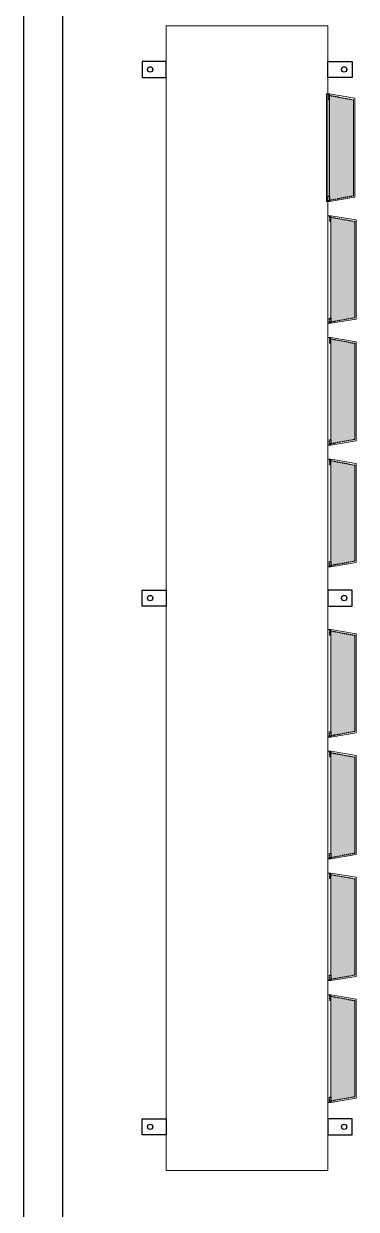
# Model space of a CAD drawing. Header units: millimetres. Extents: x -15161 to 10473752, y -72817 to 33960.
# Drawn here: x -1012.1 to -883.9, y -34332.7 to -33875.9 of the extents above; entities that cross this region are included whole.
import ezdxf

# ---------------------------------------------------------------- set-up
doc = ezdxf.new("R2010")
doc.units = ezdxf.units.MM
doc.linetypes.add('DASHED', pattern=[0.75, 0.5, -0.25])
doc.layers.add('1', color=7, linetype='Continuous', lineweight=9)
doc.layers.add('HIDDEN', color=2, linetype='DASHED')

# ---------------------------------------------------------------- blocks, each defined once
blk = doc.blocks.new('機組1140224')
h = blk.add_hatch(color=230)
h.dxf.hatch_style = 1
h.paths.add_polyline_path([(7473.72, -33905.22), (7464.45, -33903.54), (7464.45, -33905.01), (7464.45, -33943.88), (7473.72, -33942.19)])
h = blk.add_hatch(color=230)
h.dxf.hatch_style = 1
h.paths.add_polyline_path([(7474.27, -33952.13), (7464.99, -33950.44), (7464.99, -33951.92), (7464.99, -33990.78), (7474.27, -33989.1)])
h = blk.add_hatch(color=230)
h.dxf.hatch_style = 1
h.paths.add_polyline_path([(7474.27, -33999.03), (7464.99, -33997.35), (7464.99, -33998.82), (7464.99, -34037.69), (7474.27, -34036)])
h = blk.add_hatch(color=230)
h.dxf.hatch_style = 1
h.paths.add_polyline_path([(7474.27, -34045.94), (7464.99, -34044.25), (7464.99, -34045.73), (7464.99, -34084.59), (7474.27, -34082.91)])
h = blk.add_hatch(color=230)
h.dxf.hatch_style = 1
h.paths.add_polyline_path([(7474.27, -34111.54), (7464.99, -34109.86), (7464.99, -34111.33), (7464.99, -34150.2), (7474.27, -34148.51)])
h = blk.add_hatch(color=230)
h.dxf.hatch_style = 1
h.paths.add_polyline_path([(7474.27, -34158.45), (7464.99, -34156.76), (7464.99, -34158.24), (7464.99, -34197.1), (7474.27, -34195.42)])
h = blk.add_hatch(color=230)
h.dxf.hatch_style = 1
h.paths.add_polyline_path([(7474.27, -34205.35), (7464.99, -34203.67), (7464.99, -34205.14), (7464.99, -34244.01), (7474.27, -34242.32)])
h = blk.add_hatch(color=230)
h.dxf.hatch_style = 1
h.paths.add_polyline_path([(7474.27, -34252.26), (7464.99, -34250.57), (7464.99, -34252.05), (7464.99, -34290.91), (7474.27, -34289.23)])
at = {"layer": '1'}
h = blk.add_hatch(color=230, dxfattribs=at)
h.dxf.hatch_style = 1
h.paths.add_polyline_path([(7464.45, -33903.54), (7464.45, -33905.01), (7473.46, -33905.18)])
h = blk.add_hatch(color=230, dxfattribs=at)
h.dxf.hatch_style = 1
h.paths.add_polyline_path([(7464.45, -33943.88), (7464.45, -33942.4), (7473.46, -33942.24)])
h = blk.add_hatch(color=230, dxfattribs=at)
h.dxf.hatch_style = 1
h.paths.add_polyline_path([(7464.45, -33943.88), (7464.45, -33942.4), (7473.46, -33942.24)])
h = blk.add_hatch(color=230, dxfattribs=at)
h.dxf.hatch_style = 1
h.paths.add_polyline_path([(7464.99, -33950.44), (7464.99, -33951.92), (7474.01, -33952.08)])
h = blk.add_hatch(color=230, dxfattribs=at)
h.dxf.hatch_style = 1
h.paths.add_polyline_path([(7464.99, -33990.78), (7464.99, -33989.31), (7474.01, -33989.14)])
h = blk.add_hatch(color=230, dxfattribs=at)
h.dxf.hatch_style = 1
h.paths.add_polyline_path([(7464.99, -33990.78), (7464.99, -33989.31), (7474.01, -33989.14)])
h = blk.add_hatch(color=230, dxfattribs=at)
h.dxf.hatch_style = 1
h.paths.add_polyline_path([(7464.99, -33997.35), (7464.99, -33998.82), (7474.01, -33998.99)])
h = blk.add_hatch(color=230, dxfattribs=at)
h.dxf.hatch_style = 1
h.paths.add_polyline_path([(7464.99, -34037.69), (7464.99, -34036.21), (7474.01, -34036.05)])
h = blk.add_hatch(color=230, dxfattribs=at)
h.dxf.hatch_style = 1
h.paths.add_polyline_path([(7464.99, -34037.69), (7464.99, -34036.21), (7474.01, -34036.05)])
h = blk.add_hatch(color=230, dxfattribs=at)
h.dxf.hatch_style = 1
h.paths.add_polyline_path([(7464.99, -34044.25), (7464.99, -34045.73), (7474.01, -34045.89)])
h = blk.add_hatch(color=230, dxfattribs=at)
h.dxf.hatch_style = 1
h.paths.add_polyline_path([(7464.99, -34084.59), (7464.99, -34083.12), (7474.01, -34082.95)])
h = blk.add_hatch(color=230, dxfattribs=at)
h.dxf.hatch_style = 1
h.paths.add_polyline_path([(7464.99, -34084.59), (7464.99, -34083.12), (7474.01, -34082.95)])
h = blk.add_hatch(color=230, dxfattribs=at)
h.dxf.hatch_style = 1
h.paths.add_polyline_path([(7464.99, -34109.86), (7464.99, -34111.33), (7474.01, -34111.49)])
h = blk.add_hatch(color=230, dxfattribs=at)
h.dxf.hatch_style = 1
h.paths.add_polyline_path([(7464.99, -34150.2), (7464.99, -34148.72), (7474.01, -34148.56)])
h = blk.add_hatch(color=230, dxfattribs=at)
h.dxf.hatch_style = 1
h.paths.add_polyline_path([(7464.99, -34150.2), (7464.99, -34148.72), (7474.01, -34148.56)])
h = blk.add_hatch(color=230, dxfattribs=at)
h.dxf.hatch_style = 1
h.paths.add_polyline_path([(7464.99, -34156.76), (7464.99, -34158.24), (7474.01, -34158.4)])
h = blk.add_hatch(color=230, dxfattribs=at)
h.dxf.hatch_style = 1
h.paths.add_polyline_path([(7464.99, -34197.1), (7464.99, -34195.63), (7474.01, -34195.46)])
h = blk.add_hatch(color=230, dxfattribs=at)
h.dxf.hatch_style = 1
h.paths.add_polyline_path([(7464.99, -34197.1), (7464.99, -34195.63), (7474.01, -34195.46)])
h = blk.add_hatch(color=230, dxfattribs=at)
h.dxf.hatch_style = 1
h.paths.add_polyline_path([(7464.99, -34203.67), (7464.99, -34205.14), (7474.01, -34205.3)])
h = blk.add_hatch(color=230, dxfattribs=at)
h.dxf.hatch_style = 1
h.paths.add_polyline_path([(7464.99, -34244.01), (7464.99, -34242.53), (7474.01, -34242.37)])
h = blk.add_hatch(color=230, dxfattribs=at)
h.dxf.hatch_style = 1
h.paths.add_polyline_path([(7464.99, -34244.01), (7464.99, -34242.53), (7474.01, -34242.37)])
h = blk.add_hatch(color=230, dxfattribs=at)
h.dxf.hatch_style = 1
h.paths.add_polyline_path([(7464.99, -34250.57), (7464.99, -34252.05), (7474.01, -34252.21)])
h = blk.add_hatch(color=230, dxfattribs=at)
h.dxf.hatch_style = 1
h.paths.add_polyline_path([(7464.99, -34290.91), (7464.99, -34289.44), (7474.01, -34289.27)])
h = blk.add_hatch(color=230, dxfattribs=at)
h.dxf.hatch_style = 1
h.paths.add_polyline_path([(7464.99, -34290.91), (7464.99, -34289.44), (7474.01, -34289.27)])
at = {"color": 230}
for p, q in [((7474.28, -33915.33), (7474.27, -33915.33)), ((7474.28, -33932.09), (7474.27, -33932.09)), ((7474.82, -33962.23), (7474.81, -33962.23)), ((7474.82, -33978.99), (7474.81, -33978.99)), ((7474.82, -34009.14), (7474.81, -34009.14)), ((7474.82, -34025.9), (7474.81, -34025.9)), ((7474.82, -34056.04), (7474.81, -34056.04)), ((7474.82, -34072.8), (7474.81, -34072.8)), ((7474.82, -34121.65), (7474.81, -34121.65)), ((7474.82, -34138.41), (7474.81, -34138.41)), ((7474.82, -34168.55), (7474.81, -34168.55)), ((7474.82, -34185.31), (7474.81, -34185.31)), ((7474.82, -34215.46), (7474.81, -34215.46)), ((7474.82, -34232.22), (7474.81, -34232.22)), ((7474.82, -34262.36), (7474.81, -34262.36)), ((7474.82, -34279.12), (7474.81, -34279.12))]:
    blk.add_line(p, q, dxfattribs=at)
for points in [[(7392.22, -33890.44), (7392.22, -33896.67), (7401.57, -33896.67), (7401.57, -33890.44)], [(7473.25, -33890.44), (7473.25, -33896.67), (7463.9, -33896.67), (7463.9, -33890.44)], [(7392.22, -34100.34), (7392.22, -34094.11), (7401.57, -34094.11), (7401.57, -34100.34)], [(7473.25, -34100.34), (7473.25, -34094.11), (7463.9, -34094.11), (7463.9, -34100.34)], [(7392.22, -34304.01), (7392.22, -34297.78), (7401.57, -34297.78), (7401.57, -34304.01)], [(7473.25, -34304.01), (7473.25, -34297.78), (7463.9, -34297.78), (7463.9, -34304.01)]]:
    blk.add_lwpolyline(points, close=True, dxfattribs=at)
for centre in [(7395.34, -33893.55), (7470.14, -33893.55), (7395.34, -34097.22), (7470.14, -34097.22), (7395.34, -34300.89), (7470.14, -34300.89)]:
    blk.add_circle(centre, 1.04, dxfattribs=at)
at = {"layer": '1', "color": 230}
for p, q in [((7463.9, -33876.72), (7401.57, -33876.72)), ((7401.57, -34317.72), (7401.57, -33876.72)), ((7463.9, -34317.72), (7463.9, -33876.72)), ((7474.27, -33904.62), (7464.45, -33902.98)), ((7473.72, -33942.19), (7473.72, -33905.22)), ((7474.27, -33942.8), (7474.27, -33904.62)), ((7464.45, -33944.43), (7474.27, -33942.8)), ((7474.81, -33951.52), (7464.99, -33949.89)), ((7474.27, -33989.1), (7474.27, -33952.13)), ((7474.81, -33989.7), (7474.81, -33951.52)), ((7463.9, -34204.67), (7463.9, -33989.78)), ((7464.99, -33991.34), (7474.81, -33989.7)), ((7474.81, -33998.43), (7464.99, -33996.79)), ((7474.81, -34036.61), (7474.81, -33998.43)), ((7474.27, -34036), (7474.27, -33999.03)), ((7401.57, -34010.74), (7401.57, -34317.72)), ((7463.9, -34317.72), (7463.9, -34010.74)), ((7464.99, -34038.24), (7474.81, -34036.61)), ((7474.81, -34045.33), (7464.99, -34043.7)), ((7474.27, -34082.91), (7474.27, -34045.94)), ((7474.81, -34083.51), (7474.81, -34045.33)), ((7464.99, -34085.15), (7474.81, -34083.51)), ((7474.81, -34110.94), (7464.99, -34109.3)), ((7474.27, -34148.51), (7474.27, -34111.54)), ((7474.81, -34149.12), (7474.81, -34110.94)), ((7464.99, -34150.75), (7474.81, -34149.12)), ((7474.81, -34157.84), (7464.99, -34156.21)), ((7474.81, -34196.02), (7474.81, -34157.84)), ((7474.27, -34195.42), (7474.27, -34158.45)), ((7464.99, -34197.66), (7474.81, -34196.02)), ((7474.81, -34204.75), (7464.99, -34203.11)), ((7474.27, -34242.32), (7474.27, -34205.35)), ((7474.81, -34242.93), (7474.81, -34204.75)), ((7464.99, -34244.56), (7474.81, -34242.93)), ((7474.81, -34251.65), (7464.99, -34250.02)), ((7474.27, -34289.23), (7474.27, -34252.26)), ((7474.81, -34289.83), (7474.81, -34251.65)), ((7464.99, -34291.47), (7474.81, -34289.83)), ((7401.57, -34317.72), (7463.9, -34317.72))]:
    blk.add_line(p, q, dxfattribs=at)
for points in [[(7463.36, -33944.43), (7464.45, -33944.43), (7464.45, -33902.98), (7463.36, -33902.98)], [(7463.9, -33991.34), (7464.99, -33991.34), (7464.99, -33949.89), (7463.9, -33949.89)], [(7463.9, -34038.24), (7464.99, -34038.24), (7464.99, -33996.79), (7463.9, -33996.79)], [(7463.9, -34085.15), (7464.99, -34085.15), (7464.99, -34043.7), (7463.9, -34043.7)], [(7463.9, -34150.75), (7464.99, -34150.75), (7464.99, -34109.3), (7463.9, -34109.3)], [(7463.9, -34197.66), (7464.99, -34197.66), (7464.99, -34156.21), (7463.9, -34156.21)], [(7463.9, -34244.56), (7464.99, -34244.56), (7464.99, -34203.11), (7463.9, -34203.11)], [(7463.9, -34291.47), (7464.99, -34291.47), (7464.99, -34250.02), (7463.9, -34250.02)]]:
    blk.add_lwpolyline(points, close=True, dxfattribs=at)
at = {"layer": 'HIDDEN', "color": 230}
for p, q in [((7464.45, -33903.54), (7473.72, -33905.22)), ((7464.45, -33943.88), (7473.72, -33942.19)), ((7464.99, -33950.44), (7474.27, -33952.13)), ((7464.99, -33990.78), (7474.27, -33989.1)), ((7464.99, -33997.35), (7474.27, -33999.03)), ((7464.99, -34037.69), (7474.27, -34036)), ((7464.99, -34044.25), (7474.27, -34045.94)), ((7464.99, -34084.59), (7474.27, -34082.91)), ((7464.99, -34109.86), (7474.27, -34111.54)), ((7464.99, -34150.2), (7474.27, -34148.51)), ((7464.99, -34156.76), (7474.27, -34158.45)), ((7464.99, -34197.1), (7474.27, -34195.42)), ((7464.99, -34203.67), (7474.27, -34205.35)), ((7464.99, -34244.01), (7474.27, -34242.32)), ((7464.99, -34250.57), (7474.27, -34252.26)), ((7464.99, -34290.91), (7474.27, -34289.23))]:
    blk.add_line(p, q, dxfattribs=at)
for points in [[(7463.9, -33905.01), (7464.45, -33905.01), (7464.45, -33903.27), (7463.9, -33903.27)], [(7463.9, -33942.4), (7464.45, -33942.4), (7464.45, -33944.15), (7463.9, -33944.15)], [(7464.45, -33951.92), (7464.99, -33951.92), (7464.99, -33950.17), (7464.45, -33950.17)], [(7464.45, -33989.31), (7464.99, -33989.31), (7464.99, -33991.05), (7464.45, -33991.05)], [(7464.45, -33998.82), (7464.99, -33998.82), (7464.99, -33997.08), (7464.45, -33997.08)], [(7464.45, -34036.21), (7464.99, -34036.21), (7464.99, -34037.96), (7464.45, -34037.96)], [(7464.45, -34045.73), (7464.99, -34045.73), (7464.99, -34043.98), (7464.45, -34043.98)], [(7464.45, -34083.12), (7464.99, -34083.12), (7464.99, -34084.86), (7464.45, -34084.86)], [(7464.45, -34111.33), (7464.99, -34111.33), (7464.99, -34109.59), (7464.45, -34109.59)], [(7464.45, -34148.72), (7464.99, -34148.72), (7464.99, -34150.47), (7464.45, -34150.47)], [(7464.45, -34158.24), (7464.99, -34158.24), (7464.99, -34156.49), (7464.45, -34156.49)], [(7464.45, -34195.63), (7464.99, -34195.63), (7464.99, -34197.37), (7464.45, -34197.37)], [(7464.45, -34205.14), (7464.99, -34205.14), (7464.99, -34203.4), (7464.45, -34203.4)], [(7464.45, -34242.53), (7464.99, -34242.53), (7464.99, -34244.28), (7464.45, -34244.28)], [(7464.45, -34252.05), (7464.99, -34252.05), (7464.99, -34250.3), (7464.45, -34250.3)], [(7464.45, -34289.44), (7464.99, -34289.44), (7464.99, -34291.18), (7464.45, -34291.18)]]:
    blk.add_lwpolyline(points, close=True, dxfattribs=at)

msp = doc.modelspace()

# ---------------------------------------------------------------- linework, layer by layer
at = {"color": 94}
msp.add_lwpolyline([(-1012.1459, -33800.1213), (-997.1459, -33800.1213), (-997.1459, -34905.3638), (-1012.1459, -34905.3638)], close=True, dxfattribs=at)

# ---------------------------------------------------------------- block references
at = {"color": 230}
msp.add_blockref('機組1140224', (-8358.716, 0), dxfattribs=at)

doc.saveas('drawing.dxf')
